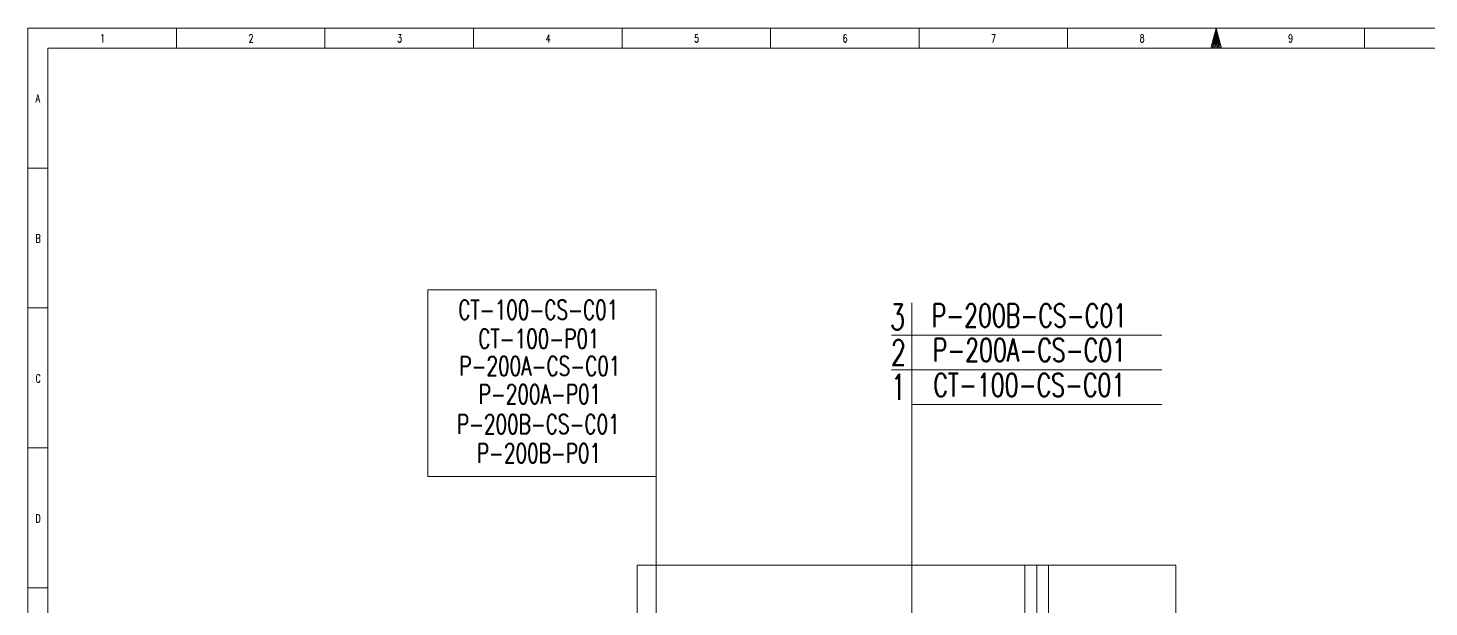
# Model space of a CAD drawing. Header units: inches. Extents: x -1128 to 651, y 96 to 845.
# Drawn here: x 359.9 to 531.4, y 773.7 to 844.5 of the extents above; entities that cross this region are included whole.
import ezdxf
from ezdxf.enums import TextEntityAlignment as Align

# ---------------------------------------------------------------- set-up
doc = ezdxf.new("R2010")
doc.units = ezdxf.units.IN
doc.header["$MEASUREMENT"] = 0
doc.layers.add('Cables', color=7, linetype='Continuous', lineweight=0)
doc.layers.add('Layer 1', color=7, linetype='Continuous')
doc.styles.add('HZTXT', font='txt_qlt.shx', dxfattribs={"width": 0.7, "bigfont": 'hztxt.shx'})
doc.styles.add('TEG BORDER', font='txt_qlt.shx', dxfattribs={"width": 0.7, "bigfont": 'hztxt.shx'})

# ---------------------------------------------------------------- blocks, each defined once
blk = doc.blocks.new('TEG BORDER A2')
for p, q in [((37.12, 420), (37.12, 415)), ((74.25, 420), (74.25, 415)), ((111.38, 420), (111.38, 415)), ((148.5, 420), (148.5, 415)), ((185.63, 420), (185.63, 415)), ((222.75, 420), (222.75, 415)), ((259.88, 420), (259.88, 415)), ((297, 420), (297, 415)), ((334.12, 420), (334.12, 415)), ((0, 385), (5, 385)), ((0, 350), (5, 350)), ((0, 315), (5, 315)), ((0, 280), (5, 280))]:
    blk.add_line(p, q)
at = {"linetype": 'Continuous'}
for p, q in [((489, 415), (5, 415)), ((5, 415), (5, 5))]:
    blk.add_line(p, q, dxfattribs=at)
at = {"color": 5, "lineweight": 15}
blk.add_lwpolyline([(0, 420), (594, 420), (594, 0), (0, 0)], close=True, dxfattribs=at)
blk.add_lwpolyline([(297, 420), (295.66, 415), (298.34, 415), (297, 420), (296, 415), (296.33, 415), (297, 420), (296.67, 415), (297.33, 415), (297, 420), (297.67, 415), (298, 415), (297, 420)])
blk.add_lwpolyline([(5, 415), (589, 415), (589, 5), (5, 5)], close=True)
at = {"char_height": 2, "width": 2, "attachment_point": 1, "style": 'TEG BORDER'}
for s, insert in [('1', (18.05, 418.41)), ('2', (55.17, 418.41)), ('3', (92.3, 418.41)), ('4', (129.42, 418.41)), ('5', (166.55, 418.41)), ('6', (203.67, 418.41)), ('7', (240.8, 418.41)), ('8', (277.92, 418.41)), ('9', (315.05, 418.41)), ('A', (1.91, 403.39)), ('B', (1.91, 368.39)), ('C', (1.91, 333.39)), ('D', (1.91, 298.39))]:
    blk.add_mtext(s, dxfattribs=dict(at, insert=insert))

msp = doc.modelspace()

# ---------------------------------------------------------------- linework, layer by layer
at = {"layer": 'Layer 1', "color": 0, "lineweight": 5}
for points in [[(408.86, 812.48), (436.84, 812.48), (436.84, 789.64), (408.86, 789.64), (408.86, 812.48)], [(468.11, 810.9), (468.11, 798.44)], [(465.62, 806.93), (498.74, 806.93)], [(465.62, 802.7), (498.74, 802.7)], [(468.11, 798.44), (468.11, 789.64)], [(468.11, 798.44), (498.74, 798.44)], [(436.84, 765.13), (436.84, 789.64)], [(468.11, 765.89), (468.11, 789.64)], [(434.5, 778.76), (500.44, 778.76), (500.44, 681.6), (434.5, 681.6), (434.5, 778.76)], [(484.84, 718.15), (481.97, 718.15), (481.97, 778.76)], [(483.41, 778.76), (483.41, 718.15)], [(484.84, 718.15), (484.84, 778.76)]]:
    msp.add_lwpolyline(points, dxfattribs=at)

# ---------------------------------------------------------------- block references
at = {"layer": 'Cables', "color": 0, "xscale": 0.4897326461023622, "yscale": 0.4897326461023622, "zscale": 0.4897326461023622}
msp.add_blockref('TEG BORDER A2', (359.92, 638.86), dxfattribs=at)

# ---------------------------------------------------------------- texts
at = {"color": 0, "lineweight": 9, "style": 'HZTXT', "width": 0.7}
for s, height, p in [('CT-100-CS-C01', 2.3557, (422.39, 808.87)), ('3', 3.11, (466.38, 807.61)), ('P-200B-CS-C01', 2.8268, (482.51, 807.93)), ('CT-100-P01', 2.356, (422.47, 805.33)), ('2', 3.11, (466.49, 803.25)), ('P-200A-CS-C01', 2.8268, (482.51, 803.7)), ('P-200A-CS-C01', 2.3557, (422.59, 801.99)), ('1', 3.11, (466.49, 799.02)), ('CT-100-CS-C01', 2.8268, (482.51, 799.43)), ('P-200A-P01', 2.356, (422.59, 798.55)), ('P-200B-CS-C01', 2.3557, (422.39, 794.87)), ('P-200B-P01', 2.356, (422.47, 791.32))]:
    msp.add_text(s, height=height, dxfattribs=at).set_placement(p, align=Align.CENTER)

doc.saveas('drawing.dxf')
